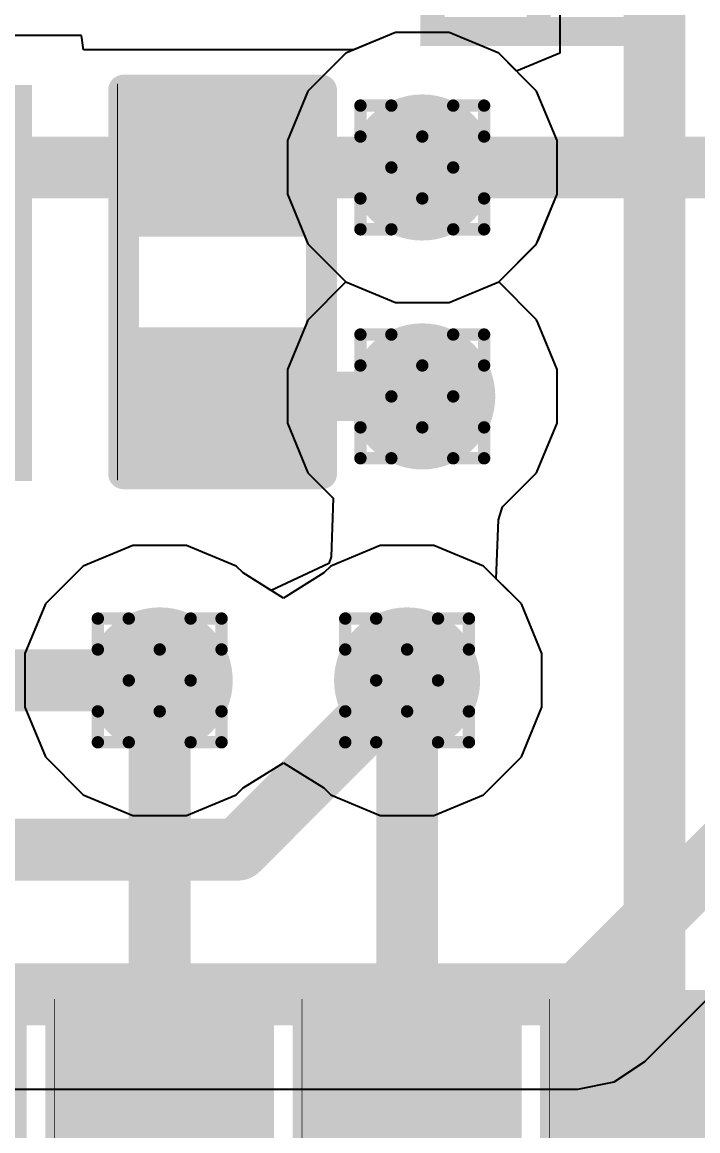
# Model space of a CAD drawing. Header units: inches. Extents: x -11 to 5379, y 0 to 5429.
# Drawn here: x 139.833 to 142.608, y 75.089 to 79.64 of the extents above; entities that cross this region are included whole.
import ezdxf

# ---------------------------------------------------------------- set-up
doc = ezdxf.new("R2010")
doc.units = ezdxf.units.IN
for name, color, linetype in [('Bottom Layer', 5, 'Continuous'), ('Drill Drawing', 1, 'Continuous'), ('GND', 16, 'Continuous'), ('PWR', 76, 'Continuous'), ('Top Layer', 1, 'Continuous'), ('Top Overlay', 2, 'Continuous'), ('Top Paste', 8, 'Continuous'), ('Top Solder', 216, 'Continuous'), ('Via Holes', 16, 'Continuous')]:
    doc.layers.add(name, color=color, linetype=linetype)
doc.styles.add('Arial', font='', dxfattribs={"height": 0.2})
doc.styles.get('Arial').set_extended_font_data('Arial')

# ---------------------------------------------------------------- blocks, each defined once
blk = doc.blocks.new('DSIC03LSGET_87')
at = {"layer": 'Top Solder'}
blk.add_hatch(color=216, dxfattribs=at).paths.add_polyline_path([(-5.693791, 3.3528), (-3.306191, 3.3528), (-3.306191, 1.7272), (-5.693791, 1.7272)])
blk = doc.blocks.new('R___0402_89')
at = {"layer": 'Top Layer'}
for points in [[(-0.6985, -0.3175), (-0.6985, 0.3175), (-0.2413, 0.3175), (-0.2413, -0.3175)], [(0.2413, -0.3175), (0.2413, 0.3175), (0.6985, 0.3175), (0.6985, -0.3175)]]:
    blk.add_hatch(color=1, dxfattribs=at).paths.add_polyline_path(points)
at = {"layer": 'Top Paste'}
for points in [[(-0.6985, -0.3175), (-0.6985, 0.3175), (-0.2413, 0.3175), (-0.2413, -0.3175)], [(0.2413, -0.3175), (0.2413, 0.3175), (0.6985, 0.3175), (0.6985, -0.3175)]]:
    blk.add_hatch(color=8, dxfattribs=at).paths.add_polyline_path(points)
at = {"layer": 'Top Solder'}
for points in [[(-0.7535, -0.3725), (-0.7535, 0.3725), (-0.1863, 0.3725), (-0.1863, -0.3725)], [(0.1863, -0.3725), (0.1863, 0.3725), (0.7535, 0.3725), (0.7535, -0.3725)]]:
    blk.add_hatch(color=216, dxfattribs=at).paths.add_polyline_path(points)
at = {"layer": 'Top Overlay'}
for points in [[(-0.7874, -0.4064, 0.127, 0.127, 0), (-0.7874, 0.4064, 0.127, 0.127, 0)], [(0.7874, 0.4064, 0.127, 0.127, 0), (-0.7874, 0.4064, 0.127, 0.127, 0)], [(0.7874, -0.4064, 0.127, 0.127, 0), (0.7874, 0.4064, 0.127, 0.127, 0)], [(0.7874, -0.4064, 0.127, 0.127, 0), (-0.7874, -0.4064, 0.127, 0.127, 0)], [(0.8128, -0.4318, 0.00323, 0.00323, 0), (-0.8128, -0.4318, 0.00323, 0.00323, 0)]]:
    blk.add_lwpolyline(points, format="xyseb", dxfattribs=at)
for points in [[(-0.8191, 0.4064, 0.0635, 0.0635, 1), (-0.7556, 0.4064, 0.0635, 0.0635, 1)], [(-0.8191, 0.4064, 0.0635, 0.0635, 1), (-0.7556, 0.4064, 0.0635, 0.0635, 1)], [(0.7556, 0.4064, 0.0635, 0.0635, 1), (0.8191, 0.4064, 0.0635, 0.0635, 1)], [(0.7556, 0.4064, 0.0635, 0.0635, 1), (0.8191, 0.4064, 0.0635, 0.0635, 1)], [(-0.8191, -0.4064, 0.0635, 0.0635, 1), (-0.7556, -0.4064, 0.0635, 0.0635, 1)], [(-0.8191, -0.4064, 0.0635, 0.0635, 1), (-0.7556, -0.4064, 0.0635, 0.0635, 1)], [(0.7556, -0.4064, 0.0635, 0.0635, 1), (0.8191, -0.4064, 0.0635, 0.0635, 1)], [(0.7556, -0.4064, 0.0635, 0.0635, 1), (0.8191, -0.4064, 0.0635, 0.0635, 1)], [(-0.8136, -0.4318, 0.00161, 0.00161, 1), (-0.812, -0.4318, 0.00161, 0.00161, 1)], [(0.812, -0.4318, 0.00161, 0.00161, 1), (0.8136, -0.4318, 0.00161, 0.00161, 1)]]:
    blk.add_lwpolyline(points, format="xyseb", close=True, dxfattribs=at)
blk = doc.blocks.new('R___0402_91')
at = {"layer": 'Top Layer'}
for points in [[(-0.6985, -0.3175), (-0.6985, 0.3175), (-0.2413, 0.3175), (-0.2413, -0.3175)], [(0.2413, -0.3175), (0.2413, 0.3175), (0.6985, 0.3175), (0.6985, -0.3175)]]:
    blk.add_hatch(color=1, dxfattribs=at).paths.add_polyline_path(points)
at = {"layer": 'Top Paste'}
for points in [[(-0.6985, -0.3175), (-0.6985, 0.3175), (-0.2413, 0.3175), (-0.2413, -0.3175)], [(0.2413, -0.3175), (0.2413, 0.3175), (0.6985, 0.3175), (0.6985, -0.3175)]]:
    blk.add_hatch(color=8, dxfattribs=at).paths.add_polyline_path(points)
at = {"layer": 'Top Solder'}
for points in [[(-0.7535, -0.3725), (-0.7535, 0.3725), (-0.1863, 0.3725), (-0.1863, -0.3725)], [(0.1863, -0.3725), (0.1863, 0.3725), (0.7535, 0.3725), (0.7535, -0.3725)]]:
    blk.add_hatch(color=216, dxfattribs=at).paths.add_polyline_path(points)
at = {"layer": 'Top Overlay'}
for points in [[(-0.7874, -0.4064, 0.127, 0.127, 0), (-0.7874, 0.4064, 0.127, 0.127, 0)], [(0.7874, 0.4064, 0.127, 0.127, 0), (-0.7874, 0.4064, 0.127, 0.127, 0)], [(0.7874, -0.4064, 0.127, 0.127, 0), (0.7874, 0.4064, 0.127, 0.127, 0)], [(0.7874, -0.4064, 0.127, 0.127, 0), (-0.7874, -0.4064, 0.127, 0.127, 0)], [(0.8128, -0.4318, 0.00323, 0.00323, 0), (-0.8128, -0.4318, 0.00323, 0.00323, 0)]]:
    blk.add_lwpolyline(points, format="xyseb", dxfattribs=at)
for points in [[(-0.8191, 0.4064, 0.0635, 0.0635, 1), (-0.7556, 0.4064, 0.0635, 0.0635, 1)], [(-0.8191, 0.4064, 0.0635, 0.0635, 1), (-0.7556, 0.4064, 0.0635, 0.0635, 1)], [(0.7556, 0.4064, 0.0635, 0.0635, 1), (0.8191, 0.4064, 0.0635, 0.0635, 1)], [(0.7556, 0.4064, 0.0635, 0.0635, 1), (0.8191, 0.4064, 0.0635, 0.0635, 1)], [(-0.8191, -0.4064, 0.0635, 0.0635, 1), (-0.7556, -0.4064, 0.0635, 0.0635, 1)], [(-0.8191, -0.4064, 0.0635, 0.0635, 1), (-0.7556, -0.4064, 0.0635, 0.0635, 1)], [(0.7556, -0.4064, 0.0635, 0.0635, 1), (0.8191, -0.4064, 0.0635, 0.0635, 1)], [(0.7556, -0.4064, 0.0635, 0.0635, 1), (0.8191, -0.4064, 0.0635, 0.0635, 1)], [(-0.8136, -0.4318, 0.00161, 0.00161, 1), (-0.812, -0.4318, 0.00161, 0.00161, 1)], [(0.812, -0.4318, 0.00161, 0.00161, 1), (0.8136, -0.4318, 0.00161, 0.00161, 1)]]:
    blk.add_lwpolyline(points, format="xyseb", close=True, dxfattribs=at)
blk = doc.blocks.new('R___0402_444')
at = {"layer": 'Top Layer'}
for points in [[(-0.6985, -0.3175), (-0.6985, 0.3175), (-0.2413, 0.3175), (-0.2413, -0.3175)], [(0.2413, -0.3175), (0.2413, 0.3175), (0.6985, 0.3175), (0.6985, -0.3175)]]:
    blk.add_hatch(color=1, dxfattribs=at).paths.add_polyline_path(points)
at = {"layer": 'Top Paste'}
for points in [[(-0.6985, -0.3175), (-0.6985, 0.3175), (-0.2413, 0.3175), (-0.2413, -0.3175)], [(0.2413, -0.3175), (0.2413, 0.3175), (0.6985, 0.3175), (0.6985, -0.3175)]]:
    blk.add_hatch(color=8, dxfattribs=at).paths.add_polyline_path(points)
at = {"layer": 'Top Solder'}
for points in [[(-0.7535, -0.3725), (-0.7535, 0.3725), (-0.1863, 0.3725), (-0.1863, -0.3725)], [(0.1863, -0.3725), (0.1863, 0.3725), (0.7535, 0.3725), (0.7535, -0.3725)]]:
    blk.add_hatch(color=216, dxfattribs=at).paths.add_polyline_path(points)
at = {"layer": 'Top Overlay'}
for points in [[(-0.7874, -0.4064, 0.127, 0.127, 0), (-0.7874, 0.4064, 0.127, 0.127, 0)], [(0.7874, 0.4064, 0.127, 0.127, 0), (-0.7874, 0.4064, 0.127, 0.127, 0)], [(0.7874, -0.4064, 0.127, 0.127, 0), (0.7874, 0.4064, 0.127, 0.127, 0)], [(0.7874, -0.4064, 0.127, 0.127, 0), (-0.7874, -0.4064, 0.127, 0.127, 0)], [(0.8128, -0.4318, 0.00323, 0.00323, 0), (-0.8128, -0.4318, 0.00323, 0.00323, 0)]]:
    blk.add_lwpolyline(points, format="xyseb", dxfattribs=at)
for points in [[(-0.8191, 0.4064, 0.0635, 0.0635, 1), (-0.7556, 0.4064, 0.0635, 0.0635, 1)], [(-0.8191, 0.4064, 0.0635, 0.0635, 1), (-0.7556, 0.4064, 0.0635, 0.0635, 1)], [(0.7556, 0.4064, 0.0635, 0.0635, 1), (0.8191, 0.4064, 0.0635, 0.0635, 1)], [(0.7556, 0.4064, 0.0635, 0.0635, 1), (0.8191, 0.4064, 0.0635, 0.0635, 1)], [(-0.8191, -0.4064, 0.0635, 0.0635, 1), (-0.7556, -0.4064, 0.0635, 0.0635, 1)], [(-0.8191, -0.4064, 0.0635, 0.0635, 1), (-0.7556, -0.4064, 0.0635, 0.0635, 1)], [(0.7556, -0.4064, 0.0635, 0.0635, 1), (0.8191, -0.4064, 0.0635, 0.0635, 1)], [(0.7556, -0.4064, 0.0635, 0.0635, 1), (0.8191, -0.4064, 0.0635, 0.0635, 1)], [(-0.8136, -0.4318, 0.00161, 0.00161, 1), (-0.812, -0.4318, 0.00161, 0.00161, 1)], [(0.812, -0.4318, 0.00161, 0.00161, 1), (0.8136, -0.4318, 0.00161, 0.00161, 1)]]:
    blk.add_lwpolyline(points, format="xyseb", close=True, dxfattribs=at)
blk = doc.blocks.new('R___0402_446')
at = {"layer": 'Top Layer'}
for points in [[(-0.6985, -0.3175), (-0.6985, 0.3175), (-0.2413, 0.3175), (-0.2413, -0.3175)], [(0.2413, -0.3175), (0.2413, 0.3175), (0.6985, 0.3175), (0.6985, -0.3175)]]:
    blk.add_hatch(color=1, dxfattribs=at).paths.add_polyline_path(points)
at = {"layer": 'Top Paste'}
for points in [[(-0.6985, -0.3175), (-0.6985, 0.3175), (-0.2413, 0.3175), (-0.2413, -0.3175)], [(0.2413, -0.3175), (0.2413, 0.3175), (0.6985, 0.3175), (0.6985, -0.3175)]]:
    blk.add_hatch(color=8, dxfattribs=at).paths.add_polyline_path(points)
at = {"layer": 'Top Solder'}
for points in [[(-0.7535, -0.3725), (-0.7535, 0.3725), (-0.1863, 0.3725), (-0.1863, -0.3725)], [(0.1863, -0.3725), (0.1863, 0.3725), (0.7535, 0.3725), (0.7535, -0.3725)]]:
    blk.add_hatch(color=216, dxfattribs=at).paths.add_polyline_path(points)
at = {"layer": 'Top Overlay'}
for points in [[(-0.7874, -0.4064, 0.127, 0.127, 0), (-0.7874, 0.4064, 0.127, 0.127, 0)], [(0.7874, 0.4064, 0.127, 0.127, 0), (-0.7874, 0.4064, 0.127, 0.127, 0)], [(0.7874, -0.4064, 0.127, 0.127, 0), (0.7874, 0.4064, 0.127, 0.127, 0)], [(0.7874, -0.4064, 0.127, 0.127, 0), (-0.7874, -0.4064, 0.127, 0.127, 0)], [(0.8128, -0.4318, 0.00323, 0.00323, 0), (-0.8128, -0.4318, 0.00323, 0.00323, 0)]]:
    blk.add_lwpolyline(points, format="xyseb", dxfattribs=at)
for points in [[(-0.8191, 0.4064, 0.0635, 0.0635, 1), (-0.7556, 0.4064, 0.0635, 0.0635, 1)], [(-0.8191, 0.4064, 0.0635, 0.0635, 1), (-0.7556, 0.4064, 0.0635, 0.0635, 1)], [(0.7556, 0.4064, 0.0635, 0.0635, 1), (0.8191, 0.4064, 0.0635, 0.0635, 1)], [(0.7556, 0.4064, 0.0635, 0.0635, 1), (0.8191, 0.4064, 0.0635, 0.0635, 1)], [(-0.8191, -0.4064, 0.0635, 0.0635, 1), (-0.7556, -0.4064, 0.0635, 0.0635, 1)], [(-0.8191, -0.4064, 0.0635, 0.0635, 1), (-0.7556, -0.4064, 0.0635, 0.0635, 1)], [(0.7556, -0.4064, 0.0635, 0.0635, 1), (0.8191, -0.4064, 0.0635, 0.0635, 1)], [(0.7556, -0.4064, 0.0635, 0.0635, 1), (0.8191, -0.4064, 0.0635, 0.0635, 1)], [(-0.8136, -0.4318, 0.00161, 0.00161, 1), (-0.812, -0.4318, 0.00161, 0.00161, 1)], [(0.812, -0.4318, 0.00161, 0.00161, 1), (0.8136, -0.4318, 0.00161, 0.00161, 1)]]:
    blk.add_lwpolyline(points, format="xyseb", close=True, dxfattribs=at)
blk = doc.blocks.new('R___0402_448')
at = {"layer": 'Top Layer'}
for points in [[(-0.6985, -0.3175), (-0.6985, 0.3175), (-0.2413, 0.3175), (-0.2413, -0.3175)], [(0.2413, -0.3175), (0.2413, 0.3175), (0.6985, 0.3175), (0.6985, -0.3175)]]:
    blk.add_hatch(color=1, dxfattribs=at).paths.add_polyline_path(points)
at = {"layer": 'Top Paste'}
for points in [[(-0.6985, -0.3175), (-0.6985, 0.3175), (-0.2413, 0.3175), (-0.2413, -0.3175)], [(0.2413, -0.3175), (0.2413, 0.3175), (0.6985, 0.3175), (0.6985, -0.3175)]]:
    blk.add_hatch(color=8, dxfattribs=at).paths.add_polyline_path(points)
at = {"layer": 'Top Solder'}
for points in [[(-0.7535, -0.3725), (-0.7535, 0.3725), (-0.1863, 0.3725), (-0.1863, -0.3725)], [(0.1863, -0.3725), (0.1863, 0.3725), (0.7535, 0.3725), (0.7535, -0.3725)]]:
    blk.add_hatch(color=216, dxfattribs=at).paths.add_polyline_path(points)
at = {"layer": 'Top Overlay'}
for points in [[(-0.7874, -0.4064, 0.127, 0.127, 0), (-0.7874, 0.4064, 0.127, 0.127, 0)], [(0.7874, 0.4064, 0.127, 0.127, 0), (-0.7874, 0.4064, 0.127, 0.127, 0)], [(0.7874, -0.4064, 0.127, 0.127, 0), (0.7874, 0.4064, 0.127, 0.127, 0)], [(0.7874, -0.4064, 0.127, 0.127, 0), (-0.7874, -0.4064, 0.127, 0.127, 0)], [(0.8128, -0.4318, 0.00323, 0.00323, 0), (-0.8128, -0.4318, 0.00323, 0.00323, 0)]]:
    blk.add_lwpolyline(points, format="xyseb", dxfattribs=at)
for points in [[(-0.8191, 0.4064, 0.0635, 0.0635, 1), (-0.7556, 0.4064, 0.0635, 0.0635, 1)], [(-0.8191, 0.4064, 0.0635, 0.0635, 1), (-0.7556, 0.4064, 0.0635, 0.0635, 1)], [(0.7556, 0.4064, 0.0635, 0.0635, 1), (0.8191, 0.4064, 0.0635, 0.0635, 1)], [(0.7556, 0.4064, 0.0635, 0.0635, 1), (0.8191, 0.4064, 0.0635, 0.0635, 1)], [(-0.8191, -0.4064, 0.0635, 0.0635, 1), (-0.7556, -0.4064, 0.0635, 0.0635, 1)], [(-0.8191, -0.4064, 0.0635, 0.0635, 1), (-0.7556, -0.4064, 0.0635, 0.0635, 1)], [(0.7556, -0.4064, 0.0635, 0.0635, 1), (0.8191, -0.4064, 0.0635, 0.0635, 1)], [(0.7556, -0.4064, 0.0635, 0.0635, 1), (0.8191, -0.4064, 0.0635, 0.0635, 1)], [(-0.8136, -0.4318, 0.00161, 0.00161, 1), (-0.812, -0.4318, 0.00161, 0.00161, 1)], [(0.812, -0.4318, 0.00161, 0.00161, 1), (0.8136, -0.4318, 0.00161, 0.00161, 1)]]:
    blk.add_lwpolyline(points, format="xyseb", close=True, dxfattribs=at)

msp = doc.modelspace()

# ---------------------------------------------------------------- hatches: boundary and pattern name
at = {"layer": 'Bottom Layer'}
h = msp.add_hatch(color=5, dxfattribs=at)
edge = h.paths.add_edge_path()
edge.add_arc((141.4767, 79.0435), 0.3, 0, 360)
h = msp.add_hatch(color=5, dxfattribs=at)
edge = h.paths.add_edge_path()
edge.add_arc((141.4767, 78.1037), 0.3, 0, 360)
h = msp.add_hatch(color=5, dxfattribs=at)
edge = h.paths.add_edge_path()
edge.add_arc((140.3984, 76.9378), 0.3, 0, 360)
h = msp.add_hatch(color=5, dxfattribs=at)
edge = h.paths.add_edge_path()
edge.add_arc((141.4144, 76.9378), 0.3, 0, 360)
at = {"layer": 'GND'}
h = msp.add_hatch(color=16, dxfattribs=at)
edge = h.paths.add_edge_path()
edge.add_arc((141.4767, 79.0435), 0.3, 0, 360)
h = msp.add_hatch(color=16, dxfattribs=at)
edge = h.paths.add_edge_path()
edge.add_arc((141.4767, 78.1037), 0.3, 0, 360)
h = msp.add_hatch(color=16, dxfattribs=at)
edge = h.paths.add_edge_path()
edge.add_arc((140.3984, 76.9378), 0.3, 0, 360)
h = msp.add_hatch(color=16, dxfattribs=at)
edge = h.paths.add_edge_path()
edge.add_arc((141.4144, 76.9378), 0.3, 0, 360)
at = {"layer": 'PWR'}
h = msp.add_hatch(color=76, dxfattribs=at)
edge = h.paths.add_edge_path()
edge.add_arc((141.4767, 79.0435), 0.3, 0, 360)
h = msp.add_hatch(color=76, dxfattribs=at)
edge = h.paths.add_edge_path()
edge.add_arc((141.4767, 78.1037), 0.3, 0, 360)
h = msp.add_hatch(color=76, dxfattribs=at)
edge = h.paths.add_edge_path()
edge.add_arc((140.3984, 76.9378), 0.3, 0, 360)
h = msp.add_hatch(color=76, dxfattribs=at)
edge = h.paths.add_edge_path()
edge.add_arc((141.4144, 76.9378), 0.3, 0, 360)
at = {"layer": 'Top Layer'}
h = msp.add_hatch(color=1, dxfattribs=at)
edge = h.paths.add_edge_path()
edge.add_arc((141.4767, 79.0435), 0.3, 0, 360)
h = msp.add_hatch(color=1, dxfattribs=at)
edge = h.paths.add_edge_path()
edge.add_arc((141.4767, 78.1037), 0.3, 0, 360)
h = msp.add_hatch(color=1, dxfattribs=at)
edge = h.paths.add_edge_path()
edge.add_arc((140.3984, 76.9378), 0.3, 0, 360)
h = msp.add_hatch(color=1, dxfattribs=at)
edge = h.paths.add_edge_path()
edge.add_arc((141.4144, 76.9378), 0.3, 0, 360)
at = {"layer": 'Via Holes'}
h = msp.add_hatch(color=7, dxfattribs=at)
edge = h.paths.add_edge_path()
edge.add_arc((141.4767, 79.0435), 0.15, 0, 360)
h = msp.add_hatch(color=7, dxfattribs=at)
edge = h.paths.add_edge_path()
edge.add_arc((141.4767, 78.1037), 0.15, 0, 360)
h = msp.add_hatch(color=7, dxfattribs=at)
edge = h.paths.add_edge_path()
edge.add_arc((140.3984, 76.9378), 0.15, 0, 360)
h = msp.add_hatch(color=7, dxfattribs=at)
edge = h.paths.add_edge_path()
edge.add_arc((141.4144, 76.9378), 0.15, 0, 360)

# ---------------------------------------------------------------- linework, layer by layer
at = {"layer": 'Bottom Layer'}
for p, q in [((142.3903, 75.3741), (143.7306, 76.7144)), ((142.2643, 75.2899), (142.3903, 75.3741)), ((142.1156, 75.2603), (142.2643, 75.2899)), ((130.3776, 75.2603), (142.1156, 75.2603))]:
    msp.add_line(p, q, dxfattribs=at)
for points in [[(141.4767, 79.0435, 0.254, 0.254, 0), (143.4464, 79.0435, 0.254, 0.254, 0)], [(142.1156, 75.6488, 0.254, 0.254, 0), (144.4702, 78.0034, 0.254, 0.254, 0)], [(119.9735, 76.9378, 0.254, 0.254, 0), (140.3984, 76.9378, 0.254, 0.254, 0)], [(140.7197, 76.2431, 0.254, 0.254, 0), (141.4144, 76.9378, 0.254, 0.254, 0)], [(120.2301, 76.2431, 0.254, 0.254, 0), (140.7197, 76.2431, 0.254, 0.254, 0)], [(120.6048, 75.6488, 0.254, 0.254, 0), (142.1156, 75.6488, 0.254, 0.254, 0)]]:
    msp.add_lwpolyline(points, format="xyseb", dxfattribs=at)
for points in [[(141.4132, 79.0435, 0.127, 0.127, 1), (141.5402, 79.0435, 0.127, 0.127, 1)], [(140.3349, 76.9378, 0.127, 0.127, 1), (140.4619, 76.9378, 0.127, 0.127, 1)], [(141.3509, 76.9378, 0.127, 0.127, 1), (141.4779, 76.9378, 0.127, 0.127, 1)], [(140.6562, 76.2431, 0.127, 0.127, 1), (140.7832, 76.2431, 0.127, 0.127, 1)], [(140.6562, 76.2431, 0.127, 0.127, 1), (140.7832, 76.2431, 0.127, 0.127, 1)], [(142.0521, 75.6488, 0.127, 0.127, 1), (142.1791, 75.6488, 0.127, 0.127, 1)], [(142.0521, 75.6488, 0.127, 0.127, 1), (142.1791, 75.6488, 0.127, 0.127, 1)]]:
    msp.add_lwpolyline(points, format="xyseb", close=True, dxfattribs=at)
at = {"layer": 'Drill Drawing'}
for points in [[(141.2227, 79.1705, 0.0508, 0.0508, 0), (141.2227, 79.2975, 0.0508, 0.0508, 0)], [(141.2227, 79.2975, 0.0508, 0.0508, 0), (141.3497, 79.2975, 0.0508, 0.0508, 0)], [(141.3497, 79.2975, 0.0508, 0.0508, 0), (141.4767, 79.1705, 0.0508, 0.0508, 0)], [(141.4767, 79.1705, 0.0508, 0.0508, 0), (141.6037, 79.2975, 0.0508, 0.0508, 0)], [(141.6037, 79.2975, 0.0508, 0.0508, 0), (141.7307, 79.2975, 0.0508, 0.0508, 0)], [(141.7307, 79.1705, 0.0508, 0.0508, 0), (141.7307, 79.2975, 0.0508, 0.0508, 0)], [(141.2227, 79.1705, 0.0508, 0.0508, 0), (141.3497, 79.0435, 0.0508, 0.0508, 0)], [(141.6037, 79.0435, 0.0508, 0.0508, 0), (141.7307, 79.1705, 0.0508, 0.0508, 0)], [(141.2227, 78.9165, 0.0508, 0.0508, 0), (141.3497, 79.0435, 0.0508, 0.0508, 0)], [(141.6037, 79.0435, 0.0508, 0.0508, 0), (141.7307, 78.9165, 0.0508, 0.0508, 0)], [(141.2227, 78.7895, 0.0508, 0.0508, 0), (141.2227, 78.9165, 0.0508, 0.0508, 0)], [(141.3497, 78.7895, 0.0508, 0.0508, 0), (141.4767, 78.9165, 0.0508, 0.0508, 0)], [(141.4767, 78.9165, 0.0508, 0.0508, 0), (141.6037, 78.7895, 0.0508, 0.0508, 0)], [(141.7307, 78.7895, 0.0508, 0.0508, 0), (141.7307, 78.9165, 0.0508, 0.0508, 0)], [(141.2227, 78.7895, 0.0508, 0.0508, 0), (141.3497, 78.7895, 0.0508, 0.0508, 0)], [(141.6037, 78.7895, 0.0508, 0.0508, 0), (141.7307, 78.7895, 0.0508, 0.0508, 0)], [(141.2227, 78.2307, 0.0508, 0.0508, 0), (141.2227, 78.3577, 0.0508, 0.0508, 0)], [(141.2227, 78.3577, 0.0508, 0.0508, 0), (141.3497, 78.3577, 0.0508, 0.0508, 0)], [(141.3497, 78.3577, 0.0508, 0.0508, 0), (141.4767, 78.2307, 0.0508, 0.0508, 0)], [(141.4767, 78.2307, 0.0508, 0.0508, 0), (141.6037, 78.3577, 0.0508, 0.0508, 0)], [(141.6037, 78.3577, 0.0508, 0.0508, 0), (141.7307, 78.3577, 0.0508, 0.0508, 0)], [(141.7307, 78.2307, 0.0508, 0.0508, 0), (141.7307, 78.3577, 0.0508, 0.0508, 0)], [(141.2227, 78.2307, 0.0508, 0.0508, 0), (141.3497, 78.1037, 0.0508, 0.0508, 0)], [(141.6037, 78.1037, 0.0508, 0.0508, 0), (141.7307, 78.2307, 0.0508, 0.0508, 0)], [(141.2227, 77.9767, 0.0508, 0.0508, 0), (141.3497, 78.1037, 0.0508, 0.0508, 0)], [(141.6037, 78.1037, 0.0508, 0.0508, 0), (141.7307, 77.9767, 0.0508, 0.0508, 0)], [(141.2227, 77.8497, 0.0508, 0.0508, 0), (141.2227, 77.9767, 0.0508, 0.0508, 0)], [(141.3497, 77.8497, 0.0508, 0.0508, 0), (141.4767, 77.9767, 0.0508, 0.0508, 0)], [(141.4767, 77.9767, 0.0508, 0.0508, 0), (141.6037, 77.8497, 0.0508, 0.0508, 0)], [(141.7307, 77.8497, 0.0508, 0.0508, 0), (141.7307, 77.9767, 0.0508, 0.0508, 0)], [(141.2227, 77.8497, 0.0508, 0.0508, 0), (141.3497, 77.8497, 0.0508, 0.0508, 0)], [(141.6037, 77.8497, 0.0508, 0.0508, 0), (141.7307, 77.8497, 0.0508, 0.0508, 0)], [(140.1444, 77.0648, 0.0508, 0.0508, 0), (140.1444, 77.1918, 0.0508, 0.0508, 0)], [(140.1444, 77.1918, 0.0508, 0.0508, 0), (140.2714, 77.1918, 0.0508, 0.0508, 0)], [(140.2714, 77.1918, 0.0508, 0.0508, 0), (140.3984, 77.0648, 0.0508, 0.0508, 0)], [(140.3984, 77.0648, 0.0508, 0.0508, 0), (140.5254, 77.1918, 0.0508, 0.0508, 0)], [(140.5254, 77.1918, 0.0508, 0.0508, 0), (140.6524, 77.1918, 0.0508, 0.0508, 0)], [(140.6524, 77.0648, 0.0508, 0.0508, 0), (140.6524, 77.1918, 0.0508, 0.0508, 0)], [(141.1604, 77.0648, 0.0508, 0.0508, 0), (141.1604, 77.1918, 0.0508, 0.0508, 0)], [(141.1604, 77.1918, 0.0508, 0.0508, 0), (141.2874, 77.1918, 0.0508, 0.0508, 0)], [(141.2874, 77.1918, 0.0508, 0.0508, 0), (141.4144, 77.0648, 0.0508, 0.0508, 0)], [(141.4144, 77.0648, 0.0508, 0.0508, 0), (141.5414, 77.1918, 0.0508, 0.0508, 0)], [(141.5414, 77.1918, 0.0508, 0.0508, 0), (141.6684, 77.1918, 0.0508, 0.0508, 0)], [(141.6684, 77.0648, 0.0508, 0.0508, 0), (141.6684, 77.1918, 0.0508, 0.0508, 0)], [(140.1444, 77.0648, 0.0508, 0.0508, 0), (140.2714, 76.9378, 0.0508, 0.0508, 0)], [(140.5254, 76.9378, 0.0508, 0.0508, 0), (140.6524, 77.0648, 0.0508, 0.0508, 0)], [(141.1604, 77.0648, 0.0508, 0.0508, 0), (141.2874, 76.9378, 0.0508, 0.0508, 0)], [(141.5414, 76.9378, 0.0508, 0.0508, 0), (141.6684, 77.0648, 0.0508, 0.0508, 0)], [(140.1444, 76.8108, 0.0508, 0.0508, 0), (140.2714, 76.9378, 0.0508, 0.0508, 0)], [(140.5254, 76.9378, 0.0508, 0.0508, 0), (140.6524, 76.8108, 0.0508, 0.0508, 0)], [(141.1604, 76.8108, 0.0508, 0.0508, 0), (141.2874, 76.9378, 0.0508, 0.0508, 0)], [(141.5414, 76.9378, 0.0508, 0.0508, 0), (141.6684, 76.8108, 0.0508, 0.0508, 0)], [(140.1444, 76.6838, 0.0508, 0.0508, 0), (140.1444, 76.8108, 0.0508, 0.0508, 0)], [(140.2714, 76.6838, 0.0508, 0.0508, 0), (140.3984, 76.8108, 0.0508, 0.0508, 0)], [(140.3984, 76.8108, 0.0508, 0.0508, 0), (140.5254, 76.6838, 0.0508, 0.0508, 0)], [(140.6524, 76.6838, 0.0508, 0.0508, 0), (140.6524, 76.8108, 0.0508, 0.0508, 0)], [(141.1604, 76.6838, 0.0508, 0.0508, 0), (141.1604, 76.8108, 0.0508, 0.0508, 0)], [(141.2874, 76.6838, 0.0508, 0.0508, 0), (141.4144, 76.8108, 0.0508, 0.0508, 0)], [(141.4144, 76.8108, 0.0508, 0.0508, 0), (141.5414, 76.6838, 0.0508, 0.0508, 0)], [(141.6684, 76.6838, 0.0508, 0.0508, 0), (141.6684, 76.8108, 0.0508, 0.0508, 0)], [(140.1444, 76.6838, 0.0508, 0.0508, 0), (140.2714, 76.6838, 0.0508, 0.0508, 0)], [(140.5254, 76.6838, 0.0508, 0.0508, 0), (140.6524, 76.6838, 0.0508, 0.0508, 0)], [(141.1604, 76.6838, 0.0508, 0.0508, 0), (141.2874, 76.6838, 0.0508, 0.0508, 0)], [(141.5414, 76.6838, 0.0508, 0.0508, 0), (141.6684, 76.6838, 0.0508, 0.0508, 0)]]:
    msp.add_lwpolyline(points, format="xyseb", dxfattribs=at)
for points in [[(141.21, 79.2975, 0.0254, 0.0254, 1), (141.2354, 79.2975, 0.0254, 0.0254, 1)], [(141.21, 79.2975, 0.0254, 0.0254, 1), (141.2354, 79.2975, 0.0254, 0.0254, 1)], [(141.337, 79.2975, 0.0254, 0.0254, 1), (141.3624, 79.2975, 0.0254, 0.0254, 1)], [(141.337, 79.2975, 0.0254, 0.0254, 1), (141.3624, 79.2975, 0.0254, 0.0254, 1)], [(141.591, 79.2975, 0.0254, 0.0254, 1), (141.6164, 79.2975, 0.0254, 0.0254, 1)], [(141.591, 79.2975, 0.0254, 0.0254, 1), (141.6164, 79.2975, 0.0254, 0.0254, 1)], [(141.718, 79.2975, 0.0254, 0.0254, 1), (141.7434, 79.2975, 0.0254, 0.0254, 1)], [(141.718, 79.2975, 0.0254, 0.0254, 1), (141.7434, 79.2975, 0.0254, 0.0254, 1)], [(141.21, 79.1705, 0.0254, 0.0254, 1), (141.2354, 79.1705, 0.0254, 0.0254, 1)], [(141.21, 79.1705, 0.0254, 0.0254, 1), (141.2354, 79.1705, 0.0254, 0.0254, 1)], [(141.464, 79.1705, 0.0254, 0.0254, 1), (141.4894, 79.1705, 0.0254, 0.0254, 1)], [(141.464, 79.1705, 0.0254, 0.0254, 1), (141.4894, 79.1705, 0.0254, 0.0254, 1)], [(141.718, 79.1705, 0.0254, 0.0254, 1), (141.7434, 79.1705, 0.0254, 0.0254, 1)], [(141.718, 79.1705, 0.0254, 0.0254, 1), (141.7434, 79.1705, 0.0254, 0.0254, 1)], [(141.337, 79.0435, 0.0254, 0.0254, 1), (141.3624, 79.0435, 0.0254, 0.0254, 1)], [(141.337, 79.0435, 0.0254, 0.0254, 1), (141.3624, 79.0435, 0.0254, 0.0254, 1)], [(141.591, 79.0435, 0.0254, 0.0254, 1), (141.6164, 79.0435, 0.0254, 0.0254, 1)], [(141.591, 79.0435, 0.0254, 0.0254, 1), (141.6164, 79.0435, 0.0254, 0.0254, 1)], [(141.21, 78.9165, 0.0254, 0.0254, 1), (141.2354, 78.9165, 0.0254, 0.0254, 1)], [(141.21, 78.9165, 0.0254, 0.0254, 1), (141.2354, 78.9165, 0.0254, 0.0254, 1)], [(141.464, 78.9165, 0.0254, 0.0254, 1), (141.4894, 78.9165, 0.0254, 0.0254, 1)], [(141.464, 78.9165, 0.0254, 0.0254, 1), (141.4894, 78.9165, 0.0254, 0.0254, 1)], [(141.718, 78.9165, 0.0254, 0.0254, 1), (141.7434, 78.9165, 0.0254, 0.0254, 1)], [(141.718, 78.9165, 0.0254, 0.0254, 1), (141.7434, 78.9165, 0.0254, 0.0254, 1)], [(141.21, 78.7895, 0.0254, 0.0254, 1), (141.2354, 78.7895, 0.0254, 0.0254, 1)], [(141.21, 78.7895, 0.0254, 0.0254, 1), (141.2354, 78.7895, 0.0254, 0.0254, 1)], [(141.337, 78.7895, 0.0254, 0.0254, 1), (141.3624, 78.7895, 0.0254, 0.0254, 1)], [(141.337, 78.7895, 0.0254, 0.0254, 1), (141.3624, 78.7895, 0.0254, 0.0254, 1)], [(141.591, 78.7895, 0.0254, 0.0254, 1), (141.6164, 78.7895, 0.0254, 0.0254, 1)], [(141.591, 78.7895, 0.0254, 0.0254, 1), (141.6164, 78.7895, 0.0254, 0.0254, 1)], [(141.718, 78.7895, 0.0254, 0.0254, 1), (141.7434, 78.7895, 0.0254, 0.0254, 1)], [(141.718, 78.7895, 0.0254, 0.0254, 1), (141.7434, 78.7895, 0.0254, 0.0254, 1)], [(141.21, 78.3577, 0.0254, 0.0254, 1), (141.2354, 78.3577, 0.0254, 0.0254, 1)], [(141.21, 78.3577, 0.0254, 0.0254, 1), (141.2354, 78.3577, 0.0254, 0.0254, 1)], [(141.337, 78.3577, 0.0254, 0.0254, 1), (141.3624, 78.3577, 0.0254, 0.0254, 1)], [(141.337, 78.3577, 0.0254, 0.0254, 1), (141.3624, 78.3577, 0.0254, 0.0254, 1)], [(141.591, 78.3577, 0.0254, 0.0254, 1), (141.6164, 78.3577, 0.0254, 0.0254, 1)], [(141.591, 78.3577, 0.0254, 0.0254, 1), (141.6164, 78.3577, 0.0254, 0.0254, 1)], [(141.718, 78.3577, 0.0254, 0.0254, 1), (141.7434, 78.3577, 0.0254, 0.0254, 1)], [(141.718, 78.3577, 0.0254, 0.0254, 1), (141.7434, 78.3577, 0.0254, 0.0254, 1)], [(141.21, 78.2307, 0.0254, 0.0254, 1), (141.2354, 78.2307, 0.0254, 0.0254, 1)], [(141.21, 78.2307, 0.0254, 0.0254, 1), (141.2354, 78.2307, 0.0254, 0.0254, 1)], [(141.464, 78.2307, 0.0254, 0.0254, 1), (141.4894, 78.2307, 0.0254, 0.0254, 1)], [(141.464, 78.2307, 0.0254, 0.0254, 1), (141.4894, 78.2307, 0.0254, 0.0254, 1)], [(141.718, 78.2307, 0.0254, 0.0254, 1), (141.7434, 78.2307, 0.0254, 0.0254, 1)], [(141.718, 78.2307, 0.0254, 0.0254, 1), (141.7434, 78.2307, 0.0254, 0.0254, 1)], [(141.337, 78.1037, 0.0254, 0.0254, 1), (141.3624, 78.1037, 0.0254, 0.0254, 1)], [(141.337, 78.1037, 0.0254, 0.0254, 1), (141.3624, 78.1037, 0.0254, 0.0254, 1)], [(141.591, 78.1037, 0.0254, 0.0254, 1), (141.6164, 78.1037, 0.0254, 0.0254, 1)], [(141.591, 78.1037, 0.0254, 0.0254, 1), (141.6164, 78.1037, 0.0254, 0.0254, 1)], [(141.21, 77.9767, 0.0254, 0.0254, 1), (141.2354, 77.9767, 0.0254, 0.0254, 1)], [(141.21, 77.9767, 0.0254, 0.0254, 1), (141.2354, 77.9767, 0.0254, 0.0254, 1)], [(141.464, 77.9767, 0.0254, 0.0254, 1), (141.4894, 77.9767, 0.0254, 0.0254, 1)], [(141.464, 77.9767, 0.0254, 0.0254, 1), (141.4894, 77.9767, 0.0254, 0.0254, 1)], [(141.718, 77.9767, 0.0254, 0.0254, 1), (141.7434, 77.9767, 0.0254, 0.0254, 1)], [(141.718, 77.9767, 0.0254, 0.0254, 1), (141.7434, 77.9767, 0.0254, 0.0254, 1)], [(141.21, 77.8497, 0.0254, 0.0254, 1), (141.2354, 77.8497, 0.0254, 0.0254, 1)], [(141.21, 77.8497, 0.0254, 0.0254, 1), (141.2354, 77.8497, 0.0254, 0.0254, 1)], [(141.337, 77.8497, 0.0254, 0.0254, 1), (141.3624, 77.8497, 0.0254, 0.0254, 1)], [(141.337, 77.8497, 0.0254, 0.0254, 1), (141.3624, 77.8497, 0.0254, 0.0254, 1)], [(141.591, 77.8497, 0.0254, 0.0254, 1), (141.6164, 77.8497, 0.0254, 0.0254, 1)], [(141.591, 77.8497, 0.0254, 0.0254, 1), (141.6164, 77.8497, 0.0254, 0.0254, 1)], [(141.718, 77.8497, 0.0254, 0.0254, 1), (141.7434, 77.8497, 0.0254, 0.0254, 1)], [(141.718, 77.8497, 0.0254, 0.0254, 1), (141.7434, 77.8497, 0.0254, 0.0254, 1)], [(140.1317, 77.1918, 0.0254, 0.0254, 1), (140.1571, 77.1918, 0.0254, 0.0254, 1)], [(140.1317, 77.1918, 0.0254, 0.0254, 1), (140.1571, 77.1918, 0.0254, 0.0254, 1)], [(140.2587, 77.1918, 0.0254, 0.0254, 1), (140.2841, 77.1918, 0.0254, 0.0254, 1)], [(140.2587, 77.1918, 0.0254, 0.0254, 1), (140.2841, 77.1918, 0.0254, 0.0254, 1)], [(140.5127, 77.1918, 0.0254, 0.0254, 1), (140.5381, 77.1918, 0.0254, 0.0254, 1)], [(140.5127, 77.1918, 0.0254, 0.0254, 1), (140.5381, 77.1918, 0.0254, 0.0254, 1)], [(140.6397, 77.1918, 0.0254, 0.0254, 1), (140.6651, 77.1918, 0.0254, 0.0254, 1)], [(140.6397, 77.1918, 0.0254, 0.0254, 1), (140.6651, 77.1918, 0.0254, 0.0254, 1)], [(141.1477, 77.1918, 0.0254, 0.0254, 1), (141.1731, 77.1918, 0.0254, 0.0254, 1)], [(141.1477, 77.1918, 0.0254, 0.0254, 1), (141.1731, 77.1918, 0.0254, 0.0254, 1)], [(141.2747, 77.1918, 0.0254, 0.0254, 1), (141.3001, 77.1918, 0.0254, 0.0254, 1)], [(141.2747, 77.1918, 0.0254, 0.0254, 1), (141.3001, 77.1918, 0.0254, 0.0254, 1)], [(141.5287, 77.1918, 0.0254, 0.0254, 1), (141.5541, 77.1918, 0.0254, 0.0254, 1)], [(141.5287, 77.1918, 0.0254, 0.0254, 1), (141.5541, 77.1918, 0.0254, 0.0254, 1)], [(141.6557, 77.1918, 0.0254, 0.0254, 1), (141.6811, 77.1918, 0.0254, 0.0254, 1)], [(141.6557, 77.1918, 0.0254, 0.0254, 1), (141.6811, 77.1918, 0.0254, 0.0254, 1)], [(140.1317, 77.0648, 0.0254, 0.0254, 1), (140.1571, 77.0648, 0.0254, 0.0254, 1)], [(140.1317, 77.0648, 0.0254, 0.0254, 1), (140.1571, 77.0648, 0.0254, 0.0254, 1)], [(140.3857, 77.0648, 0.0254, 0.0254, 1), (140.4111, 77.0648, 0.0254, 0.0254, 1)], [(140.3857, 77.0648, 0.0254, 0.0254, 1), (140.4111, 77.0648, 0.0254, 0.0254, 1)], [(140.6397, 77.0648, 0.0254, 0.0254, 1), (140.6651, 77.0648, 0.0254, 0.0254, 1)], [(140.6397, 77.0648, 0.0254, 0.0254, 1), (140.6651, 77.0648, 0.0254, 0.0254, 1)], [(141.1477, 77.0648, 0.0254, 0.0254, 1), (141.1731, 77.0648, 0.0254, 0.0254, 1)], [(141.1477, 77.0648, 0.0254, 0.0254, 1), (141.1731, 77.0648, 0.0254, 0.0254, 1)], [(141.4017, 77.0648, 0.0254, 0.0254, 1), (141.4271, 77.0648, 0.0254, 0.0254, 1)], [(141.4017, 77.0648, 0.0254, 0.0254, 1), (141.4271, 77.0648, 0.0254, 0.0254, 1)], [(141.6557, 77.0648, 0.0254, 0.0254, 1), (141.6811, 77.0648, 0.0254, 0.0254, 1)], [(141.6557, 77.0648, 0.0254, 0.0254, 1), (141.6811, 77.0648, 0.0254, 0.0254, 1)], [(140.2587, 76.9378, 0.0254, 0.0254, 1), (140.2841, 76.9378, 0.0254, 0.0254, 1)], [(140.2587, 76.9378, 0.0254, 0.0254, 1), (140.2841, 76.9378, 0.0254, 0.0254, 1)], [(140.5127, 76.9378, 0.0254, 0.0254, 1), (140.5381, 76.9378, 0.0254, 0.0254, 1)], [(140.5127, 76.9378, 0.0254, 0.0254, 1), (140.5381, 76.9378, 0.0254, 0.0254, 1)], [(141.2747, 76.9378, 0.0254, 0.0254, 1), (141.3001, 76.9378, 0.0254, 0.0254, 1)], [(141.2747, 76.9378, 0.0254, 0.0254, 1), (141.3001, 76.9378, 0.0254, 0.0254, 1)], [(141.5287, 76.9378, 0.0254, 0.0254, 1), (141.5541, 76.9378, 0.0254, 0.0254, 1)], [(141.5287, 76.9378, 0.0254, 0.0254, 1), (141.5541, 76.9378, 0.0254, 0.0254, 1)], [(140.1317, 76.8108, 0.0254, 0.0254, 1), (140.1571, 76.8108, 0.0254, 0.0254, 1)], [(140.1317, 76.8108, 0.0254, 0.0254, 1), (140.1571, 76.8108, 0.0254, 0.0254, 1)], [(140.3857, 76.8108, 0.0254, 0.0254, 1), (140.4111, 76.8108, 0.0254, 0.0254, 1)], [(140.3857, 76.8108, 0.0254, 0.0254, 1), (140.4111, 76.8108, 0.0254, 0.0254, 1)], [(140.6397, 76.8108, 0.0254, 0.0254, 1), (140.6651, 76.8108, 0.0254, 0.0254, 1)], [(140.6397, 76.8108, 0.0254, 0.0254, 1), (140.6651, 76.8108, 0.0254, 0.0254, 1)], [(141.1477, 76.8108, 0.0254, 0.0254, 1), (141.1731, 76.8108, 0.0254, 0.0254, 1)], [(141.1477, 76.8108, 0.0254, 0.0254, 1), (141.1731, 76.8108, 0.0254, 0.0254, 1)], [(141.4017, 76.8108, 0.0254, 0.0254, 1), (141.4271, 76.8108, 0.0254, 0.0254, 1)], [(141.4017, 76.8108, 0.0254, 0.0254, 1), (141.4271, 76.8108, 0.0254, 0.0254, 1)], [(141.6557, 76.8108, 0.0254, 0.0254, 1), (141.6811, 76.8108, 0.0254, 0.0254, 1)], [(141.6557, 76.8108, 0.0254, 0.0254, 1), (141.6811, 76.8108, 0.0254, 0.0254, 1)], [(140.1317, 76.6838, 0.0254, 0.0254, 1), (140.1571, 76.6838, 0.0254, 0.0254, 1)], [(140.1317, 76.6838, 0.0254, 0.0254, 1), (140.1571, 76.6838, 0.0254, 0.0254, 1)], [(140.2587, 76.6838, 0.0254, 0.0254, 1), (140.2841, 76.6838, 0.0254, 0.0254, 1)], [(140.2587, 76.6838, 0.0254, 0.0254, 1), (140.2841, 76.6838, 0.0254, 0.0254, 1)], [(140.5127, 76.6838, 0.0254, 0.0254, 1), (140.5381, 76.6838, 0.0254, 0.0254, 1)], [(140.5127, 76.6838, 0.0254, 0.0254, 1), (140.5381, 76.6838, 0.0254, 0.0254, 1)], [(140.6397, 76.6838, 0.0254, 0.0254, 1), (140.6651, 76.6838, 0.0254, 0.0254, 1)], [(140.6397, 76.6838, 0.0254, 0.0254, 1), (140.6651, 76.6838, 0.0254, 0.0254, 1)], [(141.1477, 76.6838, 0.0254, 0.0254, 1), (141.1731, 76.6838, 0.0254, 0.0254, 1)], [(141.1477, 76.6838, 0.0254, 0.0254, 1), (141.1731, 76.6838, 0.0254, 0.0254, 1)], [(141.2747, 76.6838, 0.0254, 0.0254, 1), (141.3001, 76.6838, 0.0254, 0.0254, 1)], [(141.2747, 76.6838, 0.0254, 0.0254, 1), (141.3001, 76.6838, 0.0254, 0.0254, 1)], [(141.5287, 76.6838, 0.0254, 0.0254, 1), (141.5541, 76.6838, 0.0254, 0.0254, 1)], [(141.5287, 76.6838, 0.0254, 0.0254, 1), (141.5541, 76.6838, 0.0254, 0.0254, 1)], [(141.6557, 76.6838, 0.0254, 0.0254, 1), (141.6811, 76.6838, 0.0254, 0.0254, 1)], [(141.6557, 76.6838, 0.0254, 0.0254, 1), (141.6811, 76.6838, 0.0254, 0.0254, 1)]]:
    msp.add_lwpolyline(points, format="xyseb", close=True, dxfattribs=at)
at = {"layer": 'GND'}
for p, q in [((141.3665, 79.5975), (141.1629, 79.5131)), ((141.5869, 79.5975), (141.3665, 79.5975)), ((141.7905, 79.5131), (141.5869, 79.5975)), ((141.1629, 79.5131), (141.007, 79.3573)), ((141.9463, 79.3573), (141.7905, 79.5131)), ((141.007, 79.3573), (140.9227, 79.1537)), ((142.0307, 79.1537), (141.9463, 79.3573)), ((140.9227, 79.1537), (140.9227, 78.9333)), ((142.0307, 78.9333), (142.0307, 79.1537)), ((140.9227, 78.9333), (141.0012, 78.7436)), ((141.9521, 78.7436), (142.0307, 78.9333)), ((141.0012, 78.7436), (141.007, 78.7297)), ((141.9463, 78.7297), (141.9521, 78.7436)), ((141.007, 78.7297), (141.0077, 78.729)), ((141.0077, 78.729), (141.1626, 78.5736)), ((141.7907, 78.5736), (141.9457, 78.729)), ((141.9457, 78.729), (141.9463, 78.7297)), ((141.1626, 78.5736), (141.0077, 78.4182)), ((141.9457, 78.4182), (141.7907, 78.5736)), ((141.007, 78.4175), (141.0012, 78.4036)), ((141.0077, 78.4182), (141.007, 78.4175)), ((141.9463, 78.4175), (141.9457, 78.4182)), ((141.9521, 78.4036), (141.9463, 78.4175)), ((141.0012, 78.4036), (140.9227, 78.2139)), ((142.0307, 78.2139), (141.9521, 78.4036)), ((140.9227, 78.2139), (140.9227, 77.9935)), ((142.0307, 77.9935), (142.0307, 78.2139)), ((140.9227, 77.9935), (141.007, 77.7899)), ((141.9463, 77.7899), (142.0307, 77.9935)), ((141.007, 77.7899), (141.1104, 77.6865)), ((141.8065, 77.65), (141.9463, 77.7899)), ((141.1104, 77.6865), (141.1019, 77.4451)), ((141.7892, 77.5964), (141.8065, 77.65)), ((141.7807, 77.355), (141.7892, 77.5964)), ((140.2882, 77.4918), (140.0846, 77.4075)), ((140.5086, 77.4918), (140.2882, 77.4918)), ((140.7122, 77.4075), (140.5086, 77.4918)), ((141.0931, 77.4179), (140.856, 77.3071)), ((141.1019, 77.4451), (141.0931, 77.4179)), ((140.0846, 77.4075), (139.9287, 77.2516)), ((140.7405, 77.3792), (140.7122, 77.4075)), ((140.856, 77.3071), (140.7405, 77.3792)), ((141.8841, 77.2516), (141.7807, 77.355)), ((139.9287, 77.2516), (139.8444, 77.048)), ((141.9684, 77.048), (141.8841, 77.2516)), ((139.8444, 77.048), (139.8444, 76.8276)), ((141.9684, 76.8276), (141.9684, 77.048)), ((139.8444, 76.8276), (139.9287, 76.624)), ((141.8841, 76.624), (141.9684, 76.8276)), ((139.9287, 76.624), (140.0846, 76.4682)), ((140.7405, 76.4964), (140.9064, 76.6001)), ((140.9064, 76.6001), (141.0723, 76.4964)), ((141.7282, 76.4682), (141.8841, 76.624)), ((140.0846, 76.4682), (140.2882, 76.3838)), ((140.5086, 76.3838), (140.7122, 76.4682)), ((140.7122, 76.4682), (140.7405, 76.4964)), ((141.0723, 76.4964), (141.1006, 76.4682)), ((141.1006, 76.4682), (141.3042, 76.3838)), ((141.5246, 76.3838), (141.7282, 76.4682)), ((140.2882, 76.3838), (140.5086, 76.3838)), ((141.3042, 76.3838), (141.5246, 76.3838))]:
    msp.add_line(p, q, dxfattribs=at)
at = {"layer": 'PWR'}
for p, q in [((141.3665, 79.5975), (141.1629, 79.5131)), ((141.5869, 79.5975), (141.3665, 79.5975)), ((141.7905, 79.5131), (141.5869, 79.5975)), ((141.1629, 79.5131), (141.007, 79.3573)), ((141.9463, 79.3573), (141.7905, 79.5131)), ((141.007, 79.3573), (140.9227, 79.1537)), ((142.0307, 79.1537), (141.9463, 79.3573)), ((140.9227, 79.1537), (140.9227, 78.9333)), ((142.0307, 78.9333), (142.0307, 79.1537)), ((140.9227, 78.9333), (141.007, 78.7297)), ((141.9463, 78.7297), (142.0307, 78.9333)), ((141.007, 78.7297), (141.1629, 78.5738)), ((141.7905, 78.5738), (141.9463, 78.7297)), ((141.1629, 78.5738), (141.3665, 78.4895)), ((141.5869, 78.4895), (141.7905, 78.5738)), ((141.3665, 78.4895), (141.5869, 78.4895)), ((140.2882, 77.4918), (140.0846, 77.4075)), ((140.5086, 77.4918), (140.2882, 77.4918)), ((140.7122, 77.4075), (140.5086, 77.4918)), ((141.3042, 77.4918), (141.1006, 77.4075)), ((141.5246, 77.4918), (141.3042, 77.4918)), ((141.7282, 77.4075), (141.5246, 77.4918)), ((140.0846, 77.4075), (139.9287, 77.2516)), ((140.7405, 77.3792), (140.7122, 77.4075)), ((140.9064, 77.2756), (140.7405, 77.3792)), ((141.0723, 77.3792), (140.9064, 77.2756)), ((141.1006, 77.4075), (141.0723, 77.3792)), ((141.8841, 77.2516), (141.7282, 77.4075)), ((139.9287, 77.2516), (139.8444, 77.048)), ((141.9684, 77.048), (141.8841, 77.2516)), ((139.8444, 77.048), (139.8444, 76.8276)), ((141.9684, 76.8276), (141.9684, 77.048)), ((139.8444, 76.8276), (139.9287, 76.624)), ((141.8841, 76.624), (141.9684, 76.8276)), ((139.9287, 76.624), (140.0846, 76.4682)), ((140.7405, 76.4964), (140.9064, 76.6001)), ((140.9064, 76.6001), (141.0723, 76.4964)), ((141.7282, 76.4682), (141.8841, 76.624)), ((140.0846, 76.4682), (140.2882, 76.3838)), ((140.5086, 76.3838), (140.7122, 76.4682)), ((140.7122, 76.4682), (140.7405, 76.4964)), ((141.0723, 76.4964), (141.1006, 76.4682)), ((141.1006, 76.4682), (141.3042, 76.3838)), ((141.5246, 76.3838), (141.7282, 76.4682)), ((140.2882, 76.3838), (140.5086, 76.3838)), ((141.3042, 76.3838), (141.5246, 76.3838))]:
    msp.add_line(p, q, dxfattribs=at)
at = {"layer": 'Top Layer'}
for p, q in [((142.0419, 84.6538), (142.0419, 79.5131)), ((140.0766, 79.5849), (137.3282, 79.5849)), ((140.0851, 79.5261), (140.0766, 79.5849)), ((141.3665, 79.5975), (141.1941, 79.5261)), ((141.5869, 79.5975), (141.3665, 79.5975)), ((141.7905, 79.5131), (141.5869, 79.5975)), ((141.1941, 79.5261), (140.0851, 79.5261)), ((141.8641, 79.4395), (141.7905, 79.5131)), ((142.0419, 79.5131), (141.8641, 79.4395))]:
    msp.add_line(p, q, dxfattribs=at)
for points in [[(142.4304, 75.2856, 0.254, 0.254, 0), (142.4304, 84.8148, 0.254, 0.254, 0)], [(139.1541, 79.0435, 0.254, 0.254, 0), (140.6566, 79.0435, 0.254, 0.254, 0)], [(140.6566, 79.0435, 0.254, 0.254, 0), (141.4767, 79.0435, 0.254, 0.254, 0)], [(140.6566, 78.1037, 0.2032, 0.2032, 0), (141.4767, 78.1037, 0.2032, 0.2032, 0)], [(140.3984, 75.2856, 0.254, 0.254, 0), (140.3984, 76.6584, 0.254, 0.254, 0)], [(141.4144, 75.2856, 0.254, 0.254, 0), (141.4144, 76.6584, 0.254, 0.254, 0)]]:
    msp.add_lwpolyline(points, format="xyseb", dxfattribs=at)
for points in [[(140.5931, 79.0435, 0.127, 0.127, 1), (140.7201, 79.0435, 0.127, 0.127, 1)], [(140.5931, 79.0435, 0.127, 0.127, 1), (140.7201, 79.0435, 0.127, 0.127, 1)], [(141.4132, 79.0435, 0.127, 0.127, 1), (141.5402, 79.0435, 0.127, 0.127, 1)], [(140.6058, 78.1037, 0.1016, 0.1016, 1), (140.7074, 78.1037, 0.1016, 0.1016, 1)], [(141.4259, 78.1037, 0.1016, 0.1016, 1), (141.5275, 78.1037, 0.1016, 0.1016, 1)], [(140.3349, 76.6584, 0.127, 0.127, 1), (140.4619, 76.6584, 0.127, 0.127, 1)], [(141.3509, 76.6584, 0.127, 0.127, 1), (141.4779, 76.6584, 0.127, 0.127, 1)], [(140.3349, 75.2856, 0.127, 0.127, 1), (140.4619, 75.2856, 0.127, 0.127, 1)], [(141.3509, 75.2856, 0.127, 0.127, 1), (141.4779, 75.2856, 0.127, 0.127, 1)], [(142.3669, 75.2856, 0.127, 0.127, 1), (142.4939, 75.2856, 0.127, 0.127, 1)]]:
    msp.add_lwpolyline(points, format="xyseb", close=True, dxfattribs=at)

# ---------------------------------------------------------------- block references
for name, p, rotation in [('DSIC03LSGET_87', (134.1796, 81.1089), 180), ('R___0402_91', (140.6566, 78.5736), 270), ('R___0402_89', (139.3824, 74.8157), 270), ('R___0402_444', (140.3984, 74.8157), 270), ('R___0402_446', (141.4144, 74.8157), 270), ('R___0402_448', (142.4304, 74.8157), 270)]:
    msp.add_blockref(name, p, dxfattribs=dict(rotation=rotation))

# ---------------------------------------------------------------- texts
at = {"layer": 'Top Overlay', "style": 'Arial'}
msp.add_text('R334', height=0.9144, rotation=90, dxfattribs=at).set_placement((142.3836, 79.4377))

doc.saveas('drawing.dxf')
